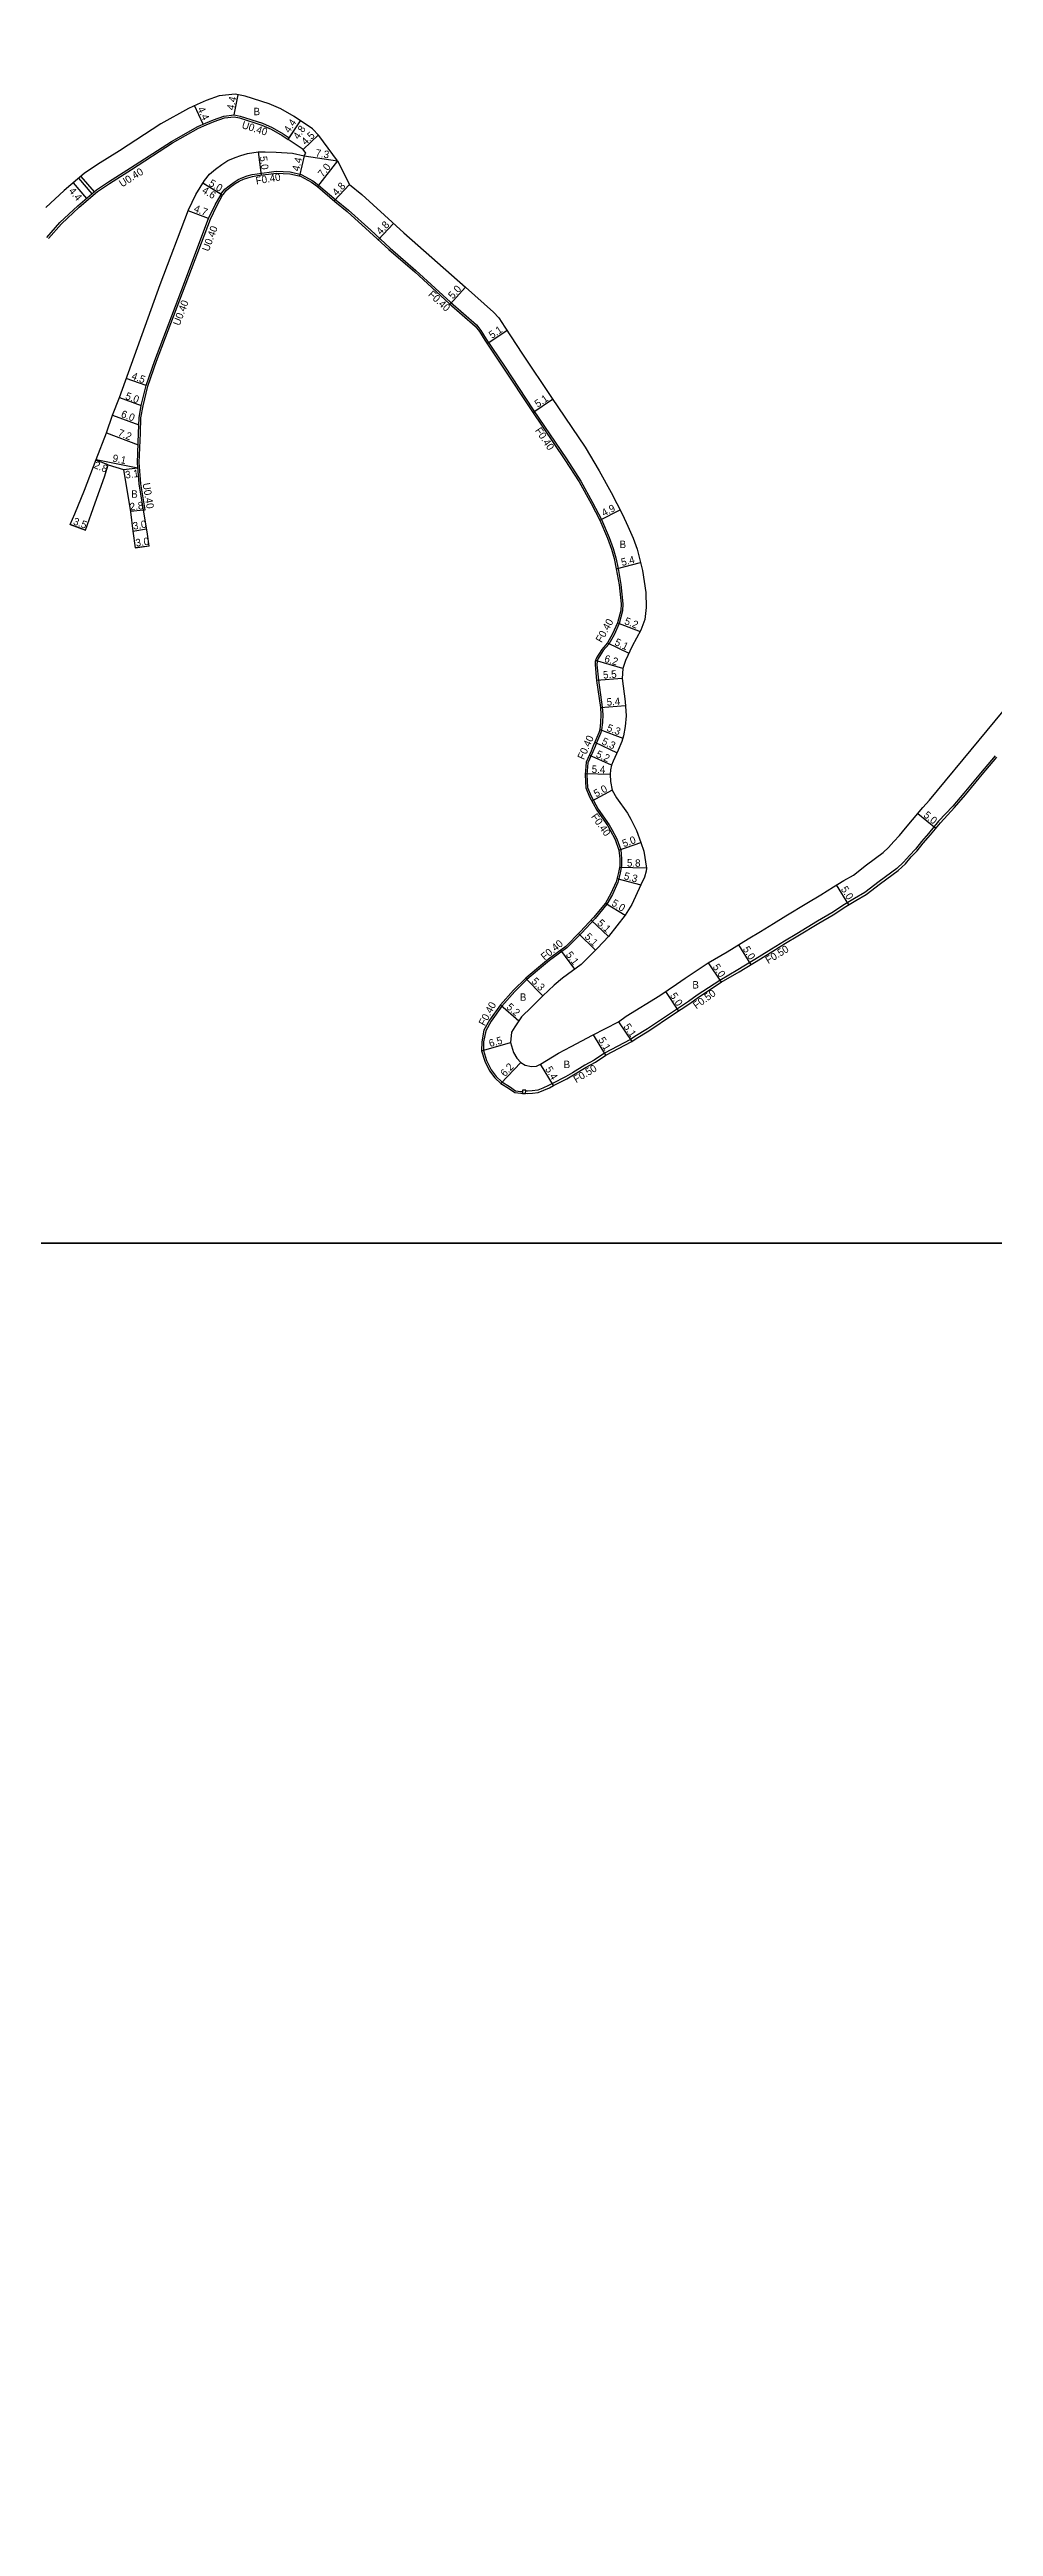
# Model space of a CAD drawing. Header units: metres. Extents: x 0 to 4000, y -99000 to -96000.
# Drawn here: x 3441 to 3643, y -98076 to -97544 of the extents above; entities that cross this region are included whole.
import ezdxf

# ---------------------------------------------------------------- set-up
doc = ezdxf.new("R2010")
doc.units = ezdxf.units.M
doc.header["$LTSCALE"] = 2.5
for name, color, linetype in [('側溝・桝', 7, 'Continuous'), ('図郭', 7, 'Continuous'), ('幅員', 7, 'Continuous'), ('舗装', 7, 'Continuous'), ('道路', 7, 'Continuous')]:
    doc.layers.add(name, color=color, linetype=linetype)
doc.styles.get("Standard").update_dxf_attribs({"font": ''})
doc.styles.get('Standard').set_extended_font_data('@MS PGothic')

msp = doc.modelspace()

# ---------------------------------------------------------------- linework, layer by layer
at = {"layer": '側溝・桝'}
for points in [[(3440.53, -97584.21), (3443.32, -97581.04), (3447.13, -97577.46), (3451.11, -97574.05), (3453.68, -97572.34), (3458.39, -97569.37), (3467.19, -97563.66), (3472.78, -97560.5), (3474.4, -97559.76), (3476.13, -97559.04), (3478.32, -97558.26), (3480.39, -97558.03), (3481.59, -97558.28), (3486.4, -97559.8), (3488.37, -97560.7), (3490.71, -97562.05), (3491.99, -97562.89)], [(3447.03, -97571.23), (3449.89, -97574.57)], [(3447.49, -97570.84), (3450.35, -97574.18)], [(3477.62, -97574.69), (3477.67, -97574.59), (3477.78, -97574.4), (3478.45, -97573.61), (3479.32, -97572.85), (3480.4, -97572.06), (3481.29, -97571.49), (3482.27, -97571.04), (3483.22, -97570.73), (3484.26, -97570.44), (3485.36, -97570.26), (3489.46, -97569.71), (3492.43, -97569.85), (3494.78, -97570.4), (3497.28, -97571.76), (3498.54, -97572.7), (3502.3, -97575.93), (3504.95, -97578.09), (3509.75, -97582.42), (3513.89, -97586.23), (3519.46, -97591.05), (3526.87, -97597.82), (3532.44, -97602.76), (3533.41, -97603.94), (3534.56, -97605.8), (3538.44, -97611.61), (3544.65, -97620.97), (3551.77, -97631.54), (3554.83, -97636.29), (3557.39, -97640.92), (3559.3, -97644.55), (3560.97, -97648.44), (3561.83, -97650.78), (3562.4, -97652.81), (3562.84, -97655.06), (3563.46, -97658.52), (3563.88, -97662.66), (3563.8, -97664.15), (3563.12, -97666.91), (3562.01, -97669.29), (3560.89, -97671.3), (3559.67, -97672.72), (3558.57, -97674.43), (3558.37, -97674.94), (3558.36, -97675.01), (3558.3, -97675.79), (3558.64, -97679.04), (3559.47, -97684.86), (3559.55, -97686.47), (3559.48, -97688.15), (3559.32, -97689.76), (3559.06, -97690.54), (3558.21, -97692.55), (3557.9, -97693.33), (3557.43, -97694.49), (3556.39, -97696.8), (3556.15, -97699.42), (3556.32, -97702.11), (3557.08, -97703.96), (3558.6, -97706.8), (3560.97, -97710.12), (3561.51, -97711.11), (3562.6, -97713.16), (3563.41, -97715.51), (3563.62, -97717.44), (3563.6, -97718.97), (3563.3, -97720.45), (3562.82, -97722.5), (3561.64, -97725.11), (3560.47, -97727.17), (3557.9, -97730.3), (3555.01, -97733.41), (3551.88, -97736.56), (3548.14, -97739.31), (3545.57, -97741.47), (3543.29, -97743.35), (3540.71, -97745.93), (3537.88, -97749.11), (3535.57, -97752.31), (3534.44, -97754.41), (3533.97, -97756.78), (3533.95, -97758.61), (3534.6, -97760.78), (3535.57, -97762.78), (3536.69, -97764.21), (3537.91, -97765.39), (3539.52, -97766.35), (3540.84, -97767.26), (3541.99, -97767.42), (3542.32, -97767.43)], [(3460.96, -97642.54), (3461.35, -97642.48), (3460.42, -97636.85), (3460.04, -97632.33), (3460.3, -97626), (3460.4, -97622.71), (3460.87, -97620.15), (3461.89, -97615.89), (3463.77, -97610.53), (3469.33, -97595.83), (3475.32, -97580.04), (3476.71, -97577.14), (3477.95, -97574.9)], [(3643.78, -97695.3), (3640.67, -97699.03), (3637.09, -97703.36), (3634.69, -97706.11), (3631.66, -97709.38), (3629.53, -97712), (3627.99, -97713.75), (3626.68, -97715.37), (3625.41, -97716.71), (3624.16, -97718.16), (3622.67, -97719.55), (3618.91, -97722.35), (3615.86, -97724.69), (3613.61, -97725.95), (3611.49, -97727.28), (3608.76, -97729.03), (3605.69, -97730.82), (3601.21, -97733.54), (3598.57, -97735.17), (3595.78, -97736.88), (3593.14, -97738.49), (3588.58, -97741.28), (3584.71, -97743.55), (3579.85, -97746.75), (3577.98, -97748.11), (3574.29, -97750.54), (3569.15, -97753.98), (3566.44, -97755.63), (3565.54, -97756.24), (3559.96, -97759.17), (3557.73, -97760.68), (3555.72, -97761.76), (3553.03, -97763.42), (3551.58, -97764.29), (3548.76, -97765.72), (3547.89, -97766.17), (3546.68, -97766.71), (3545.59, -97767.18), (3544.43, -97767.29), (3543.42, -97767.37), (3543.02, -97767.36)]]:
    msp.add_lwpolyline(points, dxfattribs=at)
msp.add_lwpolyline([(3543.03, -97767.16), (3542.33, -97767.13), (3542.3, -97767.83), (3543, -97767.86)], close=True, dxfattribs=at)
at = {"layer": '図郭'}
for points in [[(3200, -97200), (3200, -97800), (4000, -97800), (4000, -97200)], [(3200, -98400), (4000, -98400), (4000, -97800), (3200, -97800)]]:
    msp.add_lwpolyline(points, close=True, dxfattribs=at)
at = {"layer": '幅員'}
for points in [[(3480.41, -97557.62), (3481.32, -97553.32)], [(3473.74, -97559.62), (3471.91, -97555.62)], [(3491.99, -97562.89), (3494.64, -97558.9)], [(3492.21, -97562.56), (3494.64, -97558.9)], [(3485.55, -97565.57), (3486.22, -97570.55)], [(3495.27, -97565.06), (3498.51, -97561.93)], [(3495.42, -97566.44), (3494.42, -97570.73)], [(3495.42, -97566.44), (3502.64, -97567.52)], [(3502.64, -97567.52), (3498.3, -97573.01)], [(3445.89, -97572.2), (3448.75, -97575.55)], [(3477.95, -97574.9), (3473.67, -97572.31)], [(3477.62, -97574.69), (3473.67, -97572.31)], [(3501.9, -97576.12), (3505.17, -97572.6)], [(3474.95, -97579.88), (3470.55, -97578.21)], [(3511.37, -97584.45), (3514.62, -97580.92)], [(3526.8, -97598.3), (3530.11, -97594.62)], [(3534.72, -97606.76), (3538.96, -97603.93)], [(3455.79, -97618.37), (3460.48, -97620.06)], [(3461.51, -97615.77), (3457.27, -97614.25)], [(3544.55, -97621.54), (3548.78, -97618.69)], [(3454.31, -97622.15), (3459.95, -97624.22)], [(3453.05, -97625.95), (3459.79, -97628.48)], [(3453.37, -97632.81), (3450.76, -97631.79)], [(3450.8, -97631.69), (3459.73, -97633.43)], [(3456.66, -97633.84), (3459.73, -97633.43)], [(3445.2, -97645.65), (3448.5, -97646.83)], [(3460.96, -97642.54), (3458.17, -97642.86)], [(3558.93, -97644.72), (3563.27, -97642.45)], [(3458.66, -97647.03), (3461.62, -97646.54)], [(3459.2, -97650.65), (3462.17, -97650.22)], [(3562.44, -97655.14), (3567.68, -97653.81)], [(3562.76, -97666.74), (3567.61, -97668.61)], [(3560.56, -97671.07), (3565.18, -97673.23)], [(3563.88, -97676.58), (3557.98, -97674.83)], [(3563.73, -97678.67), (3558.25, -97679.1)], [(3559.07, -97684.9), (3564.46, -97684.53)], [(3557.84, -97692.4), (3562.65, -97694.64)], [(3558.93, -97689.67), (3563.89, -97691.53)], [(3561.41, -97697.34), (3556.67, -97695.21)], [(3561.17, -97699.35), (3555.77, -97699.18)], [(3561.61, -97702.68), (3557.2, -97705.04)], [(3627.2, -97707.73), (3631.08, -97710.89)], [(3563.02, -97715.6), (3567.74, -97713.94)], [(3568.92, -97719.43), (3563.12, -97719.33)], [(3562.6, -97721.7), (3567.72, -97723.06)], [(3612.41, -97727.3), (3609.76, -97723.06)], [(3560.77, -97734.11), (3557.04, -97730.64)], [(3560.14, -97726.94), (3564.4, -97729.56)], [(3554.36, -97733.49), (3557.98, -97737.09)], [(3588.72, -97735.92), (3591.32, -97740.19)], [(3550.51, -97737.07), (3553.53, -97741.18)], [(3582.22, -97739.8), (3584.98, -97743.97)], [(3542.97, -97743.11), (3546.71, -97746.86)], [(3573.04, -97745.97), (3575.8, -97750.14)], [(3537.58, -97748.84), (3541.54, -97752.22)], [(3533.55, -97758.66), (3539.76, -97756.92)], [(3560.2, -97759.61), (3557.58, -97755.23)], [(3562.94, -97752.46), (3565.8, -97756.67)], [(3537.67, -97765.71), (3541.94, -97761.2)], [(3548.99, -97766.17), (3546.2, -97761.54)]]:
    msp.add_lwpolyline(points, dxfattribs=at)
at = {"layer": '道路'}
for points in [[(3502.64, -97567.52), (3498.63, -97562.06), (3497.24, -97560.62), (3493.29, -97558), (3490.41, -97556.34), (3487.93, -97555.25), (3482.81, -97553.63), (3480.62, -97553.17), (3477.23, -97553.56), (3474.41, -97554.56), (3472.49, -97555.36), (3470.6, -97556.22), (3464.7, -97559.55), (3455.81, -97565.33), (3451.07, -97568.31), (3448.21, -97570.22), (3443.92, -97573.89), (3440.02, -97577.55)], [(3440.22, -97583.96), (3443.03, -97580.76), (3446.86, -97577.17), (3450.87, -97573.73), (3453.46, -97572.01), (3458.18, -97569.03), (3466.98, -97563.32), (3472.59, -97560.14), (3474.25, -97559.39), (3475.99, -97558.67), (3478.23, -97557.87), (3480.41, -97557.62), (3481.7, -97557.89), (3486.54, -97559.42), (3488.56, -97560.34), (3490.92, -97561.71), (3492.21, -97562.56)], [(3445.2, -97645.65), (3446.25, -97643.35), (3448.3, -97638.24), (3450.8, -97631.69), (3453.05, -97625.95), (3454.31, -97622.15), (3455.79, -97618.37), (3464.56, -97594.03), (3470.63, -97578.02), (3472.22, -97574.71), (3474.03, -97571.71), (3475.16, -97570.38), (3476.43, -97569.26), (3477.8, -97568.26), (3479.08, -97567.44), (3480.61, -97566.74), (3481.89, -97566.33), (3483.26, -97565.94), (3485.55, -97565.57), (3487.08, -97565.53), (3489.42, -97565.6), (3492.98, -97565.87), (3495.42, -97566.44)], [(3495.27, -97565.06), (3491.99, -97562.89), (3492.21, -97562.56)], [(3495.84, -97565.85), (3495.27, -97565.06)], [(3495.42, -97566.44), (3495.84, -97565.85)], [(3462.18, -97650.3), (3461.8, -97647.67), (3460.02, -97636.9), (3459.64, -97632.34), (3459.9, -97625.98), (3460, -97622.67), (3460.48, -97620.06), (3461.51, -97615.77), (3463.4, -97610.4), (3468.96, -97595.69), (3474.95, -97579.88), (3476.36, -97576.96), (3477.62, -97574.69), (3477.95, -97574.9), (3478.01, -97574.79), (3478.11, -97574.63), (3478.74, -97573.89), (3479.57, -97573.16), (3480.63, -97572.39), (3481.48, -97571.84), (3482.42, -97571.41), (3483.34, -97571.12), (3484.35, -97570.83), (3485.42, -97570.66), (3489.48, -97570.11), (3492.38, -97570.25), (3494.64, -97570.78), (3497.06, -97572.1), (3498.3, -97573.01), (3502.04, -97576.24), (3504.69, -97578.4), (3509.48, -97582.72), (3513.62, -97586.53), (3519.19, -97591.35), (3526.6, -97598.12), (3532.15, -97603.04), (3533.08, -97604.17), (3534.22, -97606.01), (3538.11, -97611.83), (3544.32, -97621.19), (3551.44, -97631.76), (3554.48, -97636.48), (3557.04, -97641.11), (3558.93, -97644.72), (3560.6, -97648.59), (3561.45, -97650.91), (3562.01, -97652.89), (3562.44, -97655.14), (3563.06, -97658.57), (3563.48, -97662.67), (3563.41, -97664.1), (3562.76, -97666.74), (3561.65, -97669.1), (3560.56, -97671.07), (3559.35, -97672.48), (3558.21, -97674.24), (3557.98, -97674.83), (3557.96, -97674.96), (3557.9, -97675.8), (3558.25, -97679.1), (3559.07, -97684.9), (3559.15, -97686.47), (3559.08, -97688.13), (3558.93, -97689.67), (3558.69, -97690.4), (3557.84, -97692.4), (3557.53, -97693.18), (3557.06, -97694.34), (3556, -97696.69), (3555.75, -97699.41), (3555.92, -97702.2), (3556.71, -97704.13), (3558.26, -97707.02), (3560.63, -97710.34), (3561.16, -97711.3), (3562.24, -97713.32), (3563.02, -97715.6), (3563.22, -97717.46), (3563.2, -97718.93), (3562.92, -97720.35), (3562.44, -97722.37), (3561.28, -97724.93), (3560.14, -97726.94), (3557.6, -97730.04), (3554.72, -97733.14), (3551.62, -97736.25), (3547.88, -97739.01), (3545.31, -97741.16), (3543.02, -97743.05), (3540.42, -97745.66), (3537.58, -97748.84), (3535.23, -97752.1), (3534.06, -97754.28), (3533.57, -97756.73), (3533.55, -97758.66), (3534.23, -97760.93), (3535.23, -97763), (3536.41, -97764.5), (3537.67, -97765.71), (3539.3, -97766.69), (3540.69, -97767.64), (3541.95, -97767.81), (3543.43, -97767.87), (3544.48, -97767.79), (3545.72, -97767.67), (3546.88, -97767.17), (3548.11, -97766.62), (3548.99, -97766.17), (3551.83, -97764.73), (3553.29, -97763.85), (3555.97, -97762.19), (3557.99, -97761.1), (3560.2, -97759.61), (3565.8, -97756.67), (3566.71, -97756.05), (3569.42, -97754.4), (3574.57, -97750.96), (3578.26, -97748.52), (3580.13, -97747.16), (3584.98, -97743.97), (3588.83, -97741.71), (3593.4, -97738.92), (3596.05, -97737.31), (3598.83, -97735.59), (3601.47, -97733.97), (3605.95, -97731.25), (3609.02, -97729.46), (3611.76, -97727.7), (3613.87, -97726.39), (3616.14, -97725.11), (3619.21, -97722.75), (3622.99, -97719.93), (3624.53, -97718.51), (3625.78, -97717.05), (3627.05, -97715.7), (3628.37, -97714.07), (3629.91, -97712.32), (3632.04, -97709.71), (3635.07, -97706.44), (3637.47, -97703.68), (3641.05, -97699.35), (3644.17, -97695.61)], [(3502.64, -97567.52), (3505.17, -97572.6), (3507.81, -97574.75), (3512.71, -97579.17), (3516.87, -97582.99), (3530.1, -97594.61), (3536.11, -97600.01), (3537.24, -97601.2), (3538.51, -97603.26), (3542.35, -97609.01), (3548.56, -97618.36), (3555.75, -97629.03), (3558.76, -97634.11), (3561.36, -97638.78), (3563.83, -97643.5), (3564.98, -97646.01), (3566.09, -97648.58), (3566.96, -97650.95), (3567.23, -97652.04), (3568.11, -97655.51), (3568.8, -97660.23), (3568.88, -97663.48), (3568.61, -97666.03), (3567.76, -97668.34), (3565.85, -97671.78), (3564.42, -97674.85), (3563.88, -97676.58), (3563.73, -97678.67), (3564.4, -97683.68), (3564.61, -97686.69), (3564.4, -97689.04), (3564.05, -97691.05), (3563.66, -97692.23), (3562.89, -97694.12), (3561.8, -97696.45), (3561.41, -97697.34), (3561.22, -97698.31), (3561.17, -97699.35), (3561.23, -97700.82), (3561.61, -97702.68), (3562.51, -97704.37), (3564.87, -97707.67), (3565.56, -97708.92), (3566.84, -97711.33), (3567.74, -97713.94), (3568.39, -97715.81), (3568.92, -97719.43), (3568.86, -97720.12), (3568.49, -97721.42), (3567.72, -97723.06), (3565.83, -97727.25), (3564.4, -97729.56), (3560.77, -97734.11), (3558.4, -97736.67), (3554.96, -97740.13), (3550.9, -97743.11), (3549.16, -97744.62), (3546.71, -97746.86), (3544.12, -97749.45), (3542.23, -97751.25), (3542.1, -97751.4), (3540.65, -97753.52), (3540, -97754.65), (3539.76, -97756.92), (3540.37, -97759.08), (3541.09, -97760.3), (3541.94, -97761.2), (3542.91, -97761.75), (3544.29, -97762.07), (3545.32, -97762.01), (3546.2, -97761.54), (3550.06, -97759.22), (3552.77, -97757.77), (3557.35, -97755.35), (3562.94, -97752.46), (3564.59, -97751.28), (3571.8, -97746.79), (3575.41, -97744.4), (3577.29, -97743.05), (3582.22, -97739.8), (3586.26, -97737.42), (3590.8, -97734.65), (3593.43, -97733.04), (3596.21, -97731.34), (3598.86, -97729.7), (3603.39, -97726.96), (3606.41, -97725.19), (3609.09, -97723.48), (3611.32, -97722.08), (3613.38, -97720.93), (3616.19, -97718.76), (3619.78, -97716.09), (3620.92, -97715.04), (3622.07, -97713.69), (3623.29, -97712.41), (3624.54, -97710.85), (3626.09, -97709.09), (3628.26, -97706.43), (3629.73, -97704.85), (3651.01, -97679.09)], [(3448.5, -97646.83), (3450.6, -97640.94), (3452.57, -97635.35), (3453.37, -97632.81), (3456.66, -97633.84), (3458.18, -97642.88), (3458.66, -97647.03), (3459.2, -97650.65)]]:
    msp.add_lwpolyline(points, dxfattribs=at)
at = {"layer": '道路', "flags": 128}
for points in [[(3448.5, -97646.83), (3445.2, -97645.65)], [(3462.18, -97650.3), (3459.2, -97650.65)]]:
    msp.add_lwpolyline(points, dxfattribs=at)

# ---------------------------------------------------------------- texts
at = {"layer": '側溝・桝'}
for s, rotation, p in [('U0.40', 342.473, (3481.93, -97560.44)), ('U0.40', 32.221, (3456.37, -97573.23)), ('F0.40', 9.2936, (3485.19, -97572.57)), ('U0.40', 69.2476, (3474.96, -97587.08)), ('U0.40', 69.2877, (3468.71, -97603.03)), ('F0.40', 317.5762, (3521.96, -97596.38)), ('F0.40', 303.98, (3544.94, -97625.42)), ('U0.40', 279.3794, (3460.76, -97636.81)), ('F0.40', 60.897, (3559.32, -97671.13)), ('F0.40', 65.8555, (3555.5, -97696.28)), ('F0.40', 305.5693, (3556.98, -97708.4)), ('F0.40', 39.9721, (3547.09, -97739.35)), ('F0.50', 31.4408, (3595.09, -97740.06)), ('F0.50', 35.8935, (3579.65, -97749.8)), ('F0.40', 61.7583, (3534.22, -97753.46)), ('F0.50', 31.0385, (3553.86, -97765.66))]:
    msp.add_text(s, height=1.6, rotation=rotation, dxfattribs=at).set_placement(p)
at = {"layer": '幅員'}
for s, rotation, p in [('4.4', 78.1272, (3480.35, -97556.71)), ('4.4', 294.4622, (3472.51, -97556.31)), ('4.4', 56.4104, (3492.27, -97561.63)), ('4.8', 56.4104, (3494.26, -97563.01)), ('4.5', 44.084, (3495.78, -97564.22)), ('7.3', 351.4721, (3497.82, -97566.55)), ('5.0', 277.6351, (3485.88, -97566.59)), ('4.4', 76.8259, (3494.38, -97569.81)), ('7.0', 51.623, (3499.48, -97571.12)), ('4.4', 310.5713, (3444.8, -97574.05)), ('4.6', 328.881, (3473.38, -97574.26)), ('5.0', 328.881, (3474.83, -97572.72)), ('4.8', 47.19, (3502.47, -97575.15)), ('4.7', 339.2476, (3471.64, -97578.35)), ('4.8', 47.3823, (3511.92, -97583.48)), ('5.0', 48.0602, (3527.38, -97597.28)), ('5.1', 33.7241, (3535.77, -97605.76)), ('4.5', 340.187, (3458.25, -97614.34)), ('5.0', 340.14, (3456.93, -97618.63)), ('5.1', 33.98, (3545.6, -97620.54)), ('6.0', 339.8492, (3456, -97622.51)), ('7.2', 339.4282, (3455.33, -97626.54)), ('2.8', 338.5372, (3450.18, -97633.44)), ('9.1', 348.9291, (3454.21, -97632.1)), ('3.1', 7.4452, (3457.14, -97635.76)), ('3.5', 340.3112, (3445.73, -97645.57)), ('2.8', 6.6476, (3458.1, -97642.62)), ('3.0', 9.3794, (3458.82, -97646.75)), ('4.9', 27.6461, (3559.84, -97643.96)), ('3.0', 8.2337, (3459.37, -97650.37)), ('5.4', 14.2223, (3563.73, -97654.55)), ('5.2', 338.9748, (3564.08, -97666.98)), ('5.1', 334.9432, (3561.96, -97671.45)), ('5.5', 4.4902, (3559.69, -97678.74)), ('6.2', 343.4658, (3559.78, -97675.1)), ('5.4', 3.8806, (3560.45, -97684.56)), ('5.3', 334.9925, (3559.19, -97692.75)), ('5.3', 339.4587, (3560.3, -97689.92)), ('5.4', 358.2353, (3557.17, -97698.97)), ('5.2', 335.8555, (3557.97, -97695.52)), ('5.0', 28.1654, (3558.14, -97704.25)), ('5.0', 320.8434, (3628.29, -97708.3)), ('5.0', 19.3913, (3564.07, -97714.97)), ('5.3', 345.1541, (3563.98, -97721.81)), ('5.8', 358.9512, (3564.74, -97719.11)), ('5.0', 302.0127, (3610.61, -97723.94)), ('5.1', 317.0984, (3558.25, -97731.43)), ('5.0', 328.4153, (3561.29, -97727.36)), ('5.1', 315.1752, (3555.55, -97734.32)), ('5.0', 301.3639, (3589.56, -97736.82)), ('5.1', 306.3645, (3551.55, -97738.07)), ('5.0', 303.3864, (3583.09, -97740.66)), ('5.3', 314.967, (3544.11, -97743.9)), ('5.0', 303.454, (3573.91, -97746.84)), ('5.2', 319.5037, (3538.75, -97749.51)), ('6.5', 15.7224, (3535.36, -97757.9)), ('5.1', 300.8973, (3558.52, -97756.32)), ('5.1', 304.2049, (3563.94, -97753.49)), ('6.2', 46.5015, (3538.56, -97764.36)), ('5.4', 301.0581, (3547.14, -97762.61))]:
    msp.add_text(s, height=1.6, rotation=rotation, dxfattribs=at).set_placement(p)
at = {"layer": '舗装'}
for p in [(3484.59, -97557.69), (3458.32, -97639.87), (3563.17, -97650.68), (3541.76, -97747.95), (3578.81, -97745.31), (3551.16, -97762.41)]:
    msp.add_text('B', height=1.6, dxfattribs=at).set_placement(p)

doc.saveas('drawing.dxf')
